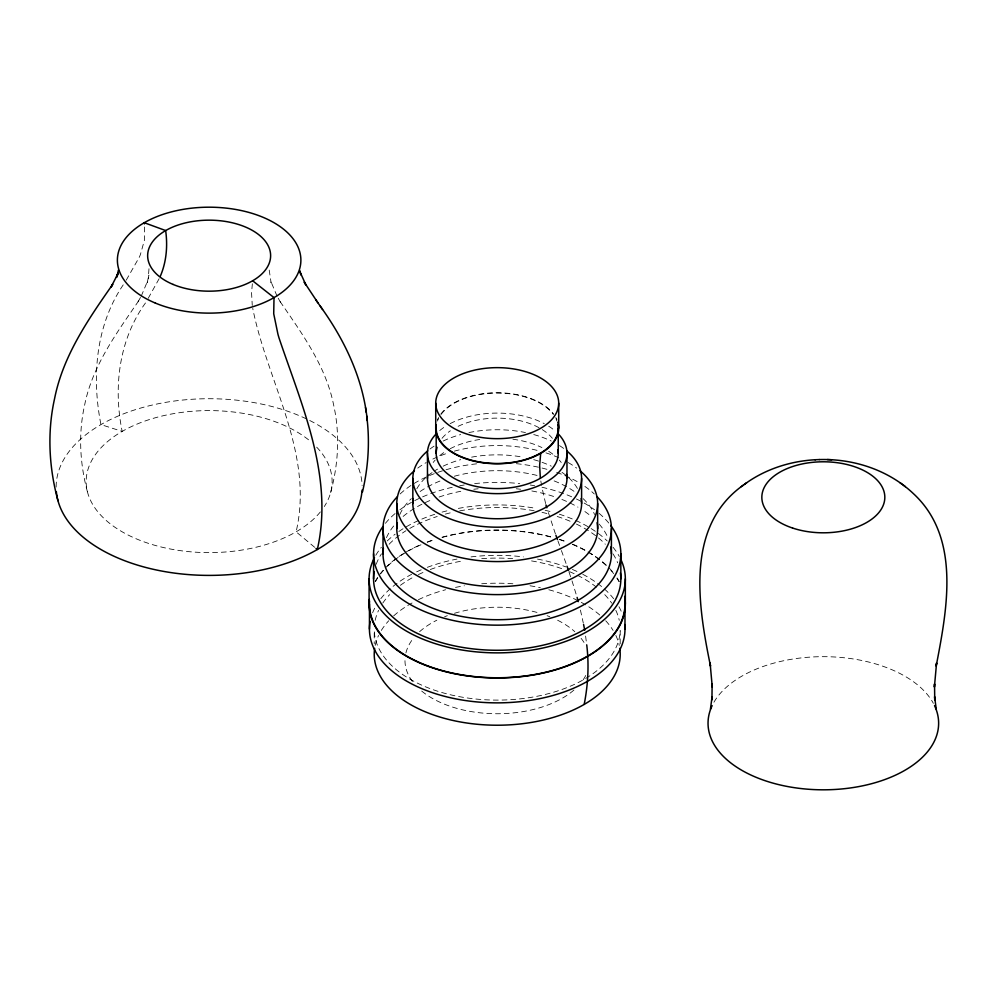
<?xml version="1.0" encoding="UTF-8"?>
<svg xmlns="http://www.w3.org/2000/svg" width="997" height="997" viewBox="0 0 997 997"><rect width="100%" height="100%" fill="white"/><g stroke="black" fill="none" stroke-linecap="round" stroke-linejoin="round"><path stroke-width="0.75" stroke-dasharray="4.99 3.74" d="M252.353 283.784L251.556 292.831L252.266 305.456M330.655 492.58C338.382 464.203 340.114 433.957 333.671 405.168C325.932 365.887 301.593 332.986 279.496 300.683L280.743 302.752L277.789 297.442M159.134 278.686L147.033 300.446M140.49 297.442L137.549 302.752L138.782 300.683C116.699 332.986 92.347 365.887 84.608 405.168C78.165 433.957 79.897 464.203 87.624 492.58M141.238 296.121L147.593 280.992L147.17 282.836L148.889 275.122L148.241 278.736L149.064 267.632M145.462 302.988C118.768 339.877 113.234 387.559 122.17 431.402L100.946 424.597C91.487 376.878 95.7 324.411 124.114 283.572M126.245 280.145L139.281 257.214A156.741 90.49 60 0 0 140.34 254.758L144.428 240.165L144.627 225.621M314.678 547.303L296.109 531.825C314.342 453.498 267.445 382.611 252.752 308.385M277.041 296.121L270.698 280.992L271.109 282.836L269.178 269.875M557.896 540.81L560.887 549.11M561.398 550.531L566.52 564.763M555.416 533.906L547.278 509.218M569.013 572.091L571.518 579.407M572.016 580.877L576.69 596.019M580.428 610.102L583.282 622.988M545.621 503.572L541.807 486.835M540.823 480.978L541.558 485.377M585.6 636.074L586.735 644.909M620.196 643.863L620.196 630.578A122.992 71.011 0 0 1 497.216 700.106A122.992 71.011 0 0 1 374.249 630.565L374.224 643.863M585.725 675.48A92.235 53.252 0 0 1 582.011 681.449M573.911 690.074A92.235 53.252 0 0 1 420.522 690.074M412.422 681.449A92.235 53.252 0 0 1 405.081 657.945M405.916 652.898A92.235 53.252 0 0 1 413.306 638.354M419.612 631.687A92.235 53.252 0 0 1 436.811 620.234M444.612 616.732A92.235 53.252 0 0 1 447.341 615.685M454.458 613.292A92.235 53.252 0 0 1 539.975 613.292M547.079 615.685A92.235 53.252 0 0 1 549.821 616.732M557.622 620.234A92.235 53.252 0 0 1 574.808 631.687M581.114 638.354A92.235 53.252 0 0 1 585.077 644.261M375.171 645.42A122.992 71.011 0 0 1 378.598 635.438M381.328 630.416A122.992 71.011 0 0 1 388.718 620.77M393.703 615.859A122.992 71.011 0 0 1 414.253 601.789M418.416 599.683A122.992 71.011 0 0 1 445.609 589.75M455.529 587.407A122.992 71.011 0 0 1 464.403 585.775M481.725 583.768A122.992 71.011 0 0 1 514.103 583.868M530.018 585.775A122.992 71.011 0 0 1 540.349 587.707M548.811 589.75A122.992 71.011 0 0 1 600.73 615.859M605.715 620.77A122.992 71.011 0 0 1 613.093 630.416M615.834 635.438A122.992 71.011 0 0 1 619.262 645.42M372.616 612.769A127.766 73.766 0 0 1 375.47 606.724M380.804 598.698A127.766 73.766 0 0 1 411.636 574.322M416.659 571.842A127.766 73.766 0 0 1 422.043 569.449M427.352 567.33A127.766 73.766 0 0 1 456.938 559.093M471.033 556.899A127.766 73.766 0 0 1 523.4 556.899M537.495 559.093A127.766 73.766 0 0 1 565.785 566.857M572.378 569.449A127.766 73.766 0 0 1 577.774 571.842M582.796 574.322A127.766 73.766 0 0 1 613.629 598.698M618.963 606.724A127.766 73.766 0 0 1 621.816 612.769M375.134 581.563A128.127 73.965 0 0 1 421.843 544.175M427.165 542.056A128.127 73.965 0 0 1 435.041 539.315M442.032 537.233A128.127 73.965 0 0 1 552.4 537.233M559.379 539.315A128.127 73.965 0 0 1 567.268 542.056M572.59 544.175A128.127 73.965 0 0 1 613.953 573.512M617.193 578.048A128.127 73.965 0 0 1 619.299 581.563M376.205 564.265A123.628 71.373 0 0 1 381.44 553.858M389.117 544.25A123.628 71.373 0 0 1 405.953 530.74M409.792 528.422A123.628 71.373 0 0 1 437.222 516.483M445.347 514.103A123.628 71.373 0 0 1 452.414 512.358M459.717 510.875A123.628 71.373 0 0 1 534.716 510.875M542.019 512.358A123.628 71.373 0 0 1 549.085 514.103M557.211 516.483A123.628 71.373 0 0 1 572.577 522.303M576.428 524.086A123.628 71.373 0 0 1 605.316 544.25M612.993 553.858A123.628 71.373 0 0 1 617.679 562.844M386.487 537.657A114.194 65.927 0 0 1 395.273 524.086M403.124 516.434A114.194 65.927 0 0 1 432.511 499.46M439.091 497.029A114.194 65.927 0 0 1 462.571 490.96M473.812 489.253A114.194 65.927 0 0 1 478.149 488.779M516.284 488.779A114.194 65.927 0 0 1 520.608 489.253M531.85 490.96A114.194 65.927 0 0 1 555.341 497.029M561.922 499.46A114.194 65.927 0 0 1 577.961 507.161M584.89 511.548A114.194 65.927 0 0 1 591.308 516.434M599.16 524.086A114.194 65.927 0 0 1 607.933 537.657M399.822 514.502A100.435 57.988 0 0 1 411.325 498.625M420.098 491.521A100.435 57.988 0 0 1 440.3 480.903M454.333 476.242A100.435 57.988 0 0 1 537.109 475.457M554.12 480.903A100.435 57.988 0 0 1 574.334 491.521M583.108 498.625A100.435 57.988 0 0 1 594.598 514.502M416.808 488.792A84.384 48.716 0 0 1 437.546 469.126M443.142 466.172A84.384 48.716 0 0 1 460.689 459.654M471.618 457.149A84.384 48.716 0 0 1 522.814 457.149M533.744 459.654A84.384 48.716 0 0 1 551.279 466.172M562.009 472.354A84.384 48.716 0 0 1 577.624 488.792M433.197 462.471A69.753 40.266 0 0 1 435.153 460.091M439.739 455.654A69.753 40.266 0 0 1 445.721 451.305M450.158 448.737A69.753 40.266 0 0 1 481.539 439.228M512.894 439.228A69.753 40.266 0 0 1 541.907 447.553M548.699 451.305A69.753 40.266 0 0 1 554.681 455.654M559.28 460.091A69.753 40.266 0 0 1 561.224 462.471M442.032 438.319A61.016 35.231 0 0 1 450.37 430.791M458.122 426.317A61.016 35.231 0 0 1 552.388 438.319M437.484 419.812A61.49 35.506 0 0 1 438.618 417.494M440.774 414.154A61.49 35.506 0 0 1 497.216 392.756A61.49 35.506 0 0 1 553.647 414.154M555.815 417.494A61.49 35.506 0 0 1 556.937 419.812M375.171 620.321A122.992 71.011 0 0 1 378.598 610.338M382.773 603.085A122.992 71.011 0 0 1 389.677 594.648M400.395 585.314A122.992 71.011 0 0 1 414.253 576.69M418.416 574.584A122.992 71.011 0 0 1 424.859 571.68M430.318 569.511A122.992 71.011 0 0 1 462.895 560.912M481.725 558.656A122.992 71.011 0 0 1 512.707 558.656M531.526 560.912A122.992 71.011 0 0 1 564.103 569.511M569.574 571.68A122.992 71.011 0 0 1 598.549 588.866M604.755 594.648A122.992 71.011 0 0 1 611.66 603.085M615.834 610.338A122.992 71.011 0 0 1 619.262 620.321M375.47 581.625A127.766 73.766 0 0 1 377.564 578.123M380.804 573.599A127.766 73.766 0 0 1 383.521 570.334M387.534 566.159A127.766 73.766 0 0 1 422.043 544.35M427.352 542.231A127.766 73.766 0 0 1 435.215 539.489M442.182 537.42A127.766 73.766 0 0 1 552.238 537.42M559.217 539.489A127.766 73.766 0 0 1 567.069 542.231M572.378 544.35A127.766 73.766 0 0 1 606.899 566.159M610.899 570.334A127.766 73.766 0 0 1 613.629 573.599M616.869 578.123A127.766 73.766 0 0 1 618.963 581.625M375.794 555.279A128.127 73.965 0 0 1 381.365 547.303M387.222 540.947A128.127 73.965 0 0 1 395.136 534.193M398.85 531.501A128.127 73.965 0 0 1 435.041 514.215M442.032 512.134A128.127 73.965 0 0 1 449.286 510.29M458.346 508.408A128.127 73.965 0 0 1 536.074 508.408M545.147 510.29A128.127 73.965 0 0 1 552.4 512.134M559.379 514.215A128.127 73.965 0 0 1 607.198 540.947M613.068 547.303A128.127 73.965 0 0 1 619.299 556.451M385.415 523.313A123.628 71.373 0 0 1 395.348 513.343M399.884 509.779A123.628 71.373 0 0 1 452.414 487.259M459.717 485.776A123.628 71.373 0 0 1 464.241 484.991M474.647 483.607A123.628 71.373 0 0 1 519.773 483.607M530.192 484.991A123.628 71.373 0 0 1 534.716 485.776M542.019 487.259A123.628 71.373 0 0 1 572.577 497.204M576.428 498.986A123.628 71.373 0 0 1 594.548 509.779M599.085 513.343A123.628 71.373 0 0 1 609.005 523.313M417.755 468.104A100.435 57.988 0 0 1 426.193 462.571M432.86 459.056A100.435 57.988 0 0 1 448.476 452.875M454.333 451.143A100.435 57.988 0 0 1 540.1 451.143M545.957 452.875A100.435 57.988 0 0 1 561.56 459.056M568.24 462.571A100.435 57.988 0 0 1 576.665 468.104M439.739 430.542A69.753 40.266 0 0 1 445.721 426.205M450.158 423.638A69.753 40.266 0 0 1 544.262 423.638M548.699 426.205A69.753 40.266 0 0 1 554.681 430.542M437.484 421.046A61.016 35.231 0 0 1 438.481 418.715M441.21 414.266A61.016 35.231 0 0 1 497.216 393.03A61.016 35.231 0 0 1 553.21 414.266M555.952 418.715A61.016 35.231 0 0 1 556.937 421.046M713.939 702.224A115.303 66.575 0 0 1 824.369 656.674A115.303 66.575 0 0 1 933.366 703.346M316.672 447.155A122.992 71.011 0 0 1 324.312 506.513M320.349 511.935A122.992 71.011 0 0 1 137.985 539.527A122.992 71.011 0 0 1 122.805 431.04A122.992 71.011 0 0 1 310.478 441.372M56.131 487.059A153.002 88.334 0 0 1 207.825 398.725A153.002 88.334 0 0 1 362.123 485.539M400.133 493.964A114.194 65.927 0 0 1 478.149 463.68M516.284 463.68A114.194 65.927 0 0 1 548.375 469.737M556.675 472.391A114.194 65.927 0 0 1 577.961 482.062M584.89 486.436A114.194 65.927 0 0 1 594.299 493.964M429.981 449.024A84.384 48.716 0 0 1 434.916 445.609M443.142 441.06A84.384 48.716 0 0 1 460.689 434.555M468.951 432.561A84.384 48.716 0 0 1 525.481 432.561M533.744 434.555A84.384 48.716 0 0 1 551.279 441.06M559.504 445.609A84.384 48.716 0 0 1 564.452 449.024"/><path stroke-width="1.5" d="M540.698 453.361L539.639 465.425L540.337 478.049M118.394 270.1L117.272 275.77L117.883 273.053L116.562 277.353L117.422 274.624L111.016 287.198L112.711 284.369C88.259 319.302 63.06 355.792 54.623 398.451C47.058 432.112 48.928 467.506 57.976 500.693M584.18 704.418C588.043 684.852 589.152 664.725 586.735 644.909M710.437 709.116L712.07 696.704L711.933 699.857L712.132 683.905L712.269 687.058L710.088 662.905L710.5 666.108C698.174 605.989 684.814 526.092 743.712 484.878M362.497 491.92C368.292 467.119 370.061 441.26 366.684 415.973M160.392 276.069C166.474 261.737 167.795 245.885 165.652 230.556L144.266 222.705L144.428 223.889M744.435 484.355C764.911 469.251 790.11 461.125 815.409 459.729M741.344 486.636L746.703 482.66M819.16 459.58C853.22 458.52 888.252 469.836 913.227 493.465C961.295 537.719 946.963 609.703 936.171 666.108L936.582 662.905L934.401 687.058L934.538 683.905L934.737 699.857L934.6 696.704L936.233 709.116M815.01 459.754L819.372 459.555M831.672 459.754L827.298 459.555M899.967 482.66L902.248 484.355M902.958 484.878L905.326 486.636M252.627 280.768L274.013 297.617L273.714 313.756L277.939 334.207A156.741 90.49 60 0 0 278.998 337.883C301.804 405.692 333.933 476.416 317.333 549.521L315.999 548.412M320.299 306.253C344.675 339.965 363.244 378.885 367.32 420.684M315.713 299.673L322.567 309.494M317.881 302.776L304.222 282.139L305.905 284.93L300.134 272.206M555.915 535.289L557.398 539.427M567.019 566.234L568.514 570.62M545.957 504.943L546.842 507.797M577.113 597.402L578.223 601.627M300.533 273.564L300.87 274.923L299.898 270.685M583.569 624.434L584.74 630.204M365.5 407.461L366.136 412.147M625.331 578.896L625.331 603.995M624.982 603.995L624.982 629.095M620.844 553.784L620.844 578.896M611.41 528.684L611.41 553.784M597.652 503.572L597.652 528.684M581.6 478.473L581.6 503.572M566.969 453.361L566.969 478.473M558.706 403.149A61.49 35.506 0 0 1 466.471 433.907A61.49 35.506 0 0 1 466.471 372.404A61.49 35.506 0 0 1 558.706 403.149L558.706 428.261M558.233 428.261L558.233 453.361M436.188 453.361L436.188 428.261A61.016 35.231 0 0 0 500.369 463.443A61.016 35.231 0 0 0 557.909 424.622M435.726 403.149L435.726 428.261M427.464 453.361L427.464 478.473M412.833 478.473L412.833 503.572M396.781 503.572L396.781 528.684M383.022 528.684L383.022 553.784M373.576 553.784L373.576 578.896M369.451 603.995L369.451 629.095M369.089 578.896L369.089 603.995M557.797 422.18A61.49 35.506 0 0 1 499.323 463.742A61.49 35.506 0 0 1 436.05 424.597M619.785 648.337A122.992 71.011 0 0 1 497.216 725.218A122.992 71.011 0 0 1 374.648 648.337M624.733 624.521A127.766 73.766 0 0 1 494.574 702.848A127.766 73.766 0 0 1 370.124 621.48M624.645 596.356A128.127 73.965 0 0 1 499.871 677.948A128.127 73.965 0 0 1 369.339 599.409M620.421 572.988A123.628 71.373 0 0 1 495.933 650.268A123.628 71.373 0 0 1 374.236 571.518M610.8 546.979A114.194 65.927 0 0 1 498.4 619.71A114.194 65.927 0 0 1 383.409 548.338M597.116 522.69A100.435 57.988 0 0 1 497.216 586.672A100.435 57.988 0 0 1 397.317 522.69M581.151 498.55A84.384 48.716 0 0 1 497.216 552.301A84.384 48.716 0 0 1 413.281 498.55M566.595 474.31A69.753 40.266 0 0 1 497.216 518.739A69.753 40.266 0 0 1 427.838 474.31M557.909 449.722A61.016 35.231 0 0 1 495.123 488.58A61.016 35.231 0 0 1 437.097 447.329M624.733 599.421A127.766 73.766 0 0 1 498.537 677.761A127.766 73.766 0 0 1 369.551 600.942M620.545 558.856A128.127 73.965 0 0 1 496.132 652.861A128.127 73.965 0 0 1 374.486 557.647M610.675 525.431A123.628 71.373 0 0 1 498.251 625.156A123.628 71.373 0 0 1 382.948 526.528M579.967 470.721A100.435 57.988 0 0 1 563.779 547.004A100.435 57.988 0 0 1 430.654 547.004A100.435 57.988 0 0 1 414.453 470.721M558.208 433.82A69.753 40.266 0 0 1 497.216 493.64A69.753 40.266 0 0 1 436.225 433.82M934.525 705.627A115.303 66.575 0 0 1 823.335 789.811A115.303 66.575 0 0 1 712.145 705.627M362.048 490.1A153.002 88.334 0 0 1 210.454 575.394A153.002 88.334 0 0 1 56.343 491.621M597.066 496.693A114.194 65.927 0 0 1 497.216 594.611A114.194 65.927 0 0 1 397.367 496.693M566.745 450.868A84.384 48.716 0 0 1 553.136 514.951A84.384 48.716 0 0 1 441.297 514.951A84.384 48.716 0 0 1 427.688 450.868M792.59 528.049A61.49 35.506 0 0 0 884.825 497.304A61.49 35.506 0 0 0 792.59 466.546A61.49 35.506 0 0 0 792.59 528.049M173.054 284.419A61.49 35.506 0 0 0 270.299 259.332A61.49 35.506 0 0 0 184.059 223.253A61.49 35.506 0 0 0 173.054 284.419M155.308 303.051A91.749 52.966 0 0 0 300.396 265.626A91.749 52.966 0 0 0 171.721 211.8A91.749 52.966 0 0 0 155.308 303.051"/></g></svg>
